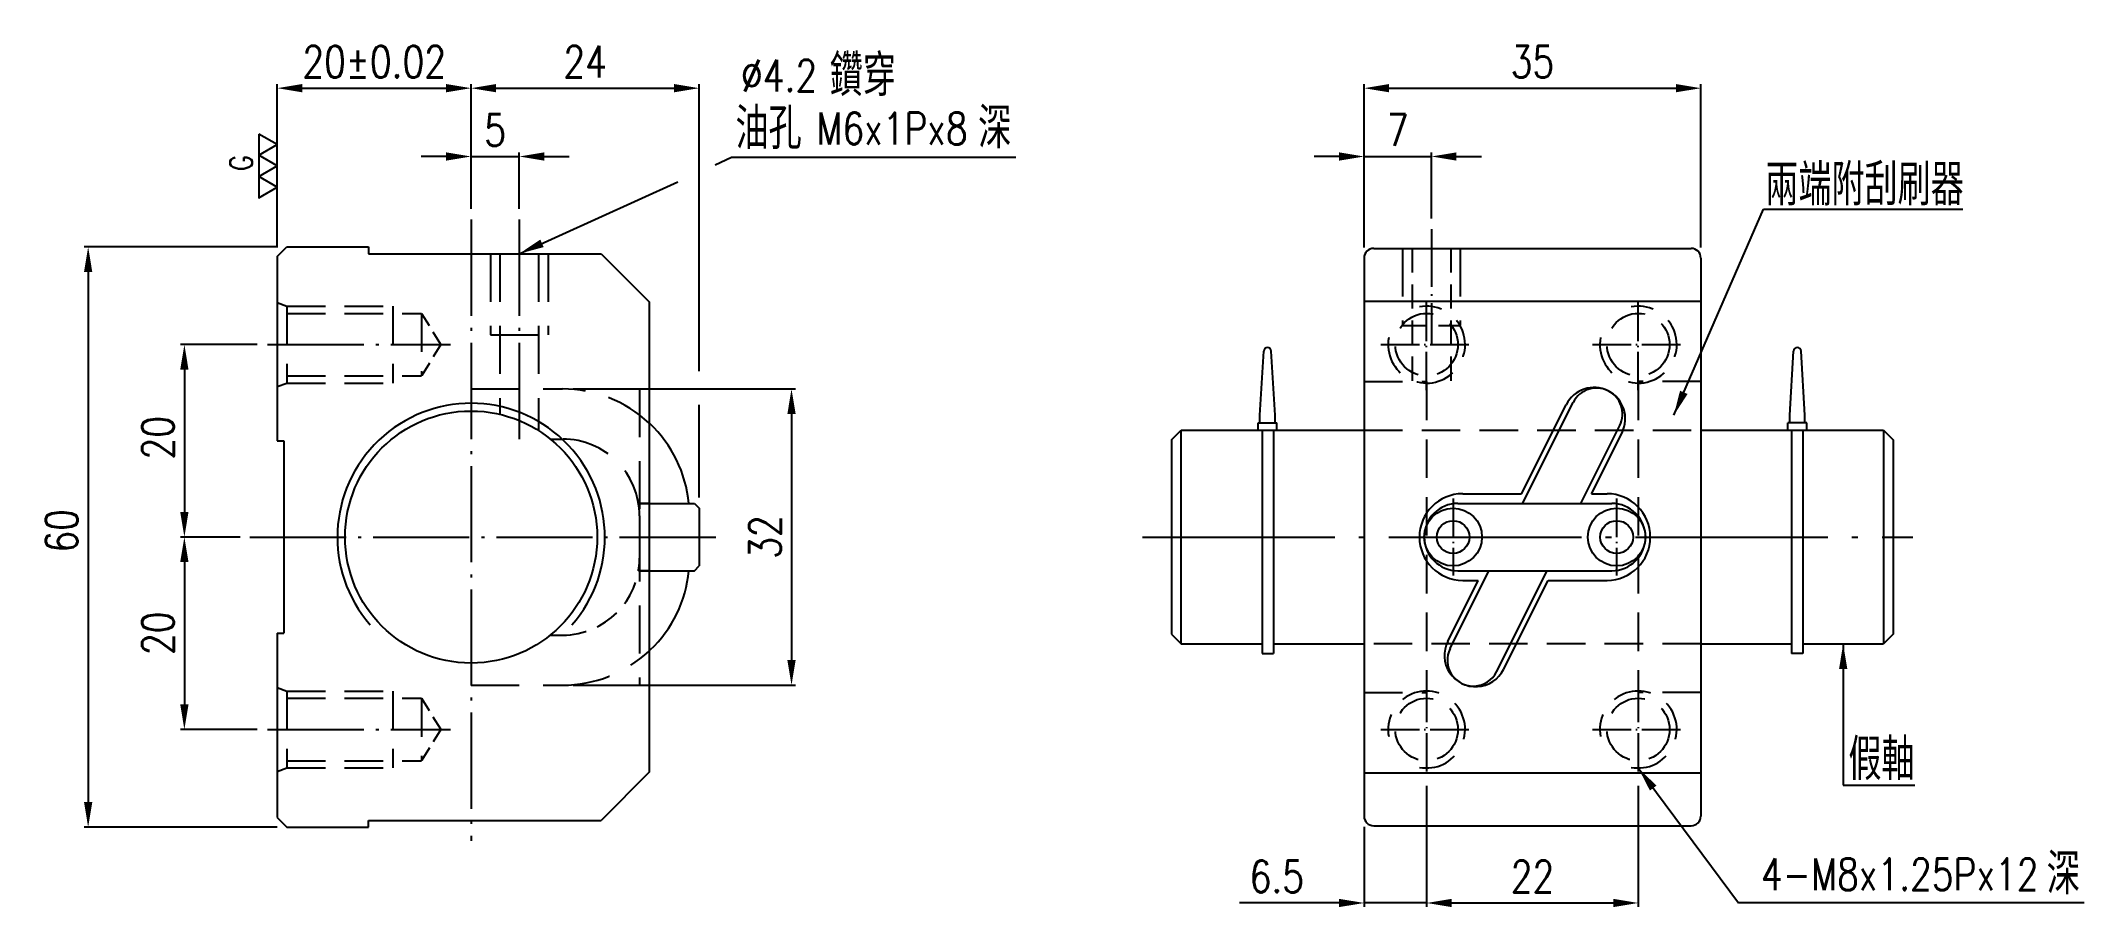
# Model space of a CAD drawing. Header units: millimetres. Extents: x 10452 to 10664, y -52 to 38.
import ezdxf
from ezdxf.enums import TextEntityAlignment as Align

# ---------------------------------------------------------------- set-up
doc = ezdxf.new("R2010")
doc.units = ezdxf.units.MM
doc.header["$LTSCALE"] = 10
doc.linetypes.add('C', pattern=[2.5625, 2, -0.25, 0.0625, -0.25])
doc.linetypes.add('H', pattern=[0.75, 0.5, -0.25])
doc.layers.get('0').update_dxf_attribs({"linetype": 'CONTINUOUS'})
doc.layers.get('DEFPOINTS').update_dxf_attribs({"linetype": 'CONTINUOUS'})
for name, color, linetype in [('03', 3, 'CONTINUOUS'), ('05', 5, 'H'), ('C', 1, 'C'), ('H', 5, 'H')]:
    doc.layers.add(name, color=color, linetype=linetype)
doc.layers.add('AM_5', color=3, linetype='CONTINUOUS', lineweight=25)
doc.styles.add('SIMPLEX', font='SIMPLEX.shx', dxfattribs={"width": 0.8, "bigfont": 'chineset.shx'})
doc.dimstyles.new('STANDARD$0', dxfattribs={"dimscale": 0, "dimtxt": 3.3, "dimasz": 2.6, "dimexe": 0.4, "dimexo": 1.1, "dimgap": 1.1, "dimtad": 1, "dimdec": 3, "dimrnd": 0.0005, "dimdsep": 46, "dimtxsty": 'SIMPLEX', "dimcen": 0, "dimclrd": 6, "dimclre": 6, "dimclrt": 3, "dimadec": 1, "dimazin": 2, "dimtp": -0.1, "dimtm": 0.2, "dimtfac": 1, "dimtdec": 3, "dimtmove": 2, "dimatfit": 3, "dimfxl": 0, "dimtvp": 0.790698, "dimarcsym": 0})
doc.dimstyles.new('STANDARD$7', dxfattribs={"dimscale": 0, "dimtxt": 3.3, "dimasz": 2.6, "dimexe": 0.4, "dimexo": 1.1, "dimgap": 1.1, "dimtad": 1, "dimdec": 3, "dimrnd": 0.0005, "dimdsep": 46, "dimtxsty": 'SIMPLEX', "dimcen": 0, "dimclrd": 6, "dimclre": 6, "dimclrt": 3, "dimadec": 1, "dimazin": 2, "dimtp": -0.1, "dimtm": 0.2, "dimtfac": 1, "dimtdec": 3, "dimtmove": 2, "dimatfit": 3, "dimfxl": 0, "dimtvp": 0.790698, "dimarcsym": 0})

# ---------------------------------------------------------------- blocks, each defined once
blk = doc.blocks.new('*D14')
at = {"layer": 'AM_5', "color": 6, "lineweight": -2}
for p, q in [((10595.76, -39.1), (10595.76, -51.68)), ((10589.26, -43.35), (10589.26, -51.68)), ((10586.66, -51.28), (10576.32, -51.28)), ((10595.76, -51.28), (10589.26, -51.28)), ((10598.36, -51.28), (10600.96, -51.28))]:
    blk.add_line(p, q, dxfattribs=at)
at = {"layer": 'AM_5', "color": 6}
for points in [[(10586.66, -50.85), (10586.66, -51.71), (10589.26, -51.28)], [(10598.36, -50.85), (10598.36, -51.71), (10595.76, -51.28)]]:
    blk.add_solid(points, dxfattribs=at)
at = {"layer": 'DEFPOINTS', "color": 0}
for p in [(10595.76, -38), (10589.26, -42.25), (10595.76, -51.28)]:
    blk.add_point(p, dxfattribs=at)
at = {"layer": 'AM_5', "color": 3, "insert": (10580.19, -48.53), "char_height": 3.3, "attachment_point": 5, "style": 'SIMPLEX'}
blk.add_mtext('6.5', dxfattribs=at)
blk = doc.blocks.new('*D15')
at = {"layer": 'AM_5', "color": 6, "lineweight": -2}
for p, q in [((10595.76, -40.1), (10595.76, -51.68)), ((10617.76, -39.1), (10617.76, -51.68)), ((10598.36, -51.28), (10615.16, -51.28))]:
    blk.add_line(p, q, dxfattribs=at)
at = {"layer": 'AM_5', "color": 6}
for points in [[(10598.36, -50.85), (10598.36, -51.71), (10595.76, -51.28)], [(10615.16, -50.85), (10615.16, -51.71), (10617.76, -51.28)]]:
    blk.add_solid(points, dxfattribs=at)
at = {"layer": 'DEFPOINTS', "color": 0}
for p in [(10617.76, -38), (10595.76, -39), (10617.76, -51.28)]:
    blk.add_point(p, dxfattribs=at)
at = {"layer": 'AM_5', "color": 3, "insert": (10606.76, -48.53), "char_height": 3.3, "attachment_point": 5, "style": 'SIMPLEX'}
blk.add_mtext('22', dxfattribs=at)
blk = doc.blocks.new('*D16')
at = {"layer": 'AM_5', "color": 6, "lineweight": -2}
for p, q in [((10474.2, 6.75), (10466.25, 6.75)), ((10466.65, 4.15), (10466.65, -10.65)), ((10472.35, -13.25), (10466.25, -13.25))]:
    blk.add_line(p, q, dxfattribs=at)
at = {"layer": 'AM_5', "color": 6}
for points in [[(10466.22, 4.15), (10467.08, 4.15), (10466.65, 6.75)], [(10466.22, -10.65), (10467.08, -10.65), (10466.65, -13.25)]]:
    blk.add_solid(points, dxfattribs=at)
at = {"layer": 'DEFPOINTS', "color": 0}
for p in [(10475.3, 6.75), (10466.65, -13.25), (10473.45, -13.25)]:
    blk.add_point(p, dxfattribs=at)
at = {"layer": 'AM_5', "color": 3, "insert": (10463.9, -2.93), "char_height": 3.3, "attachment_point": 5, "rotation": 90, "style": 'SIMPLEX'}
blk.add_mtext('20', dxfattribs=at)
blk = doc.blocks.new('*D17')
at = {"layer": 'AM_5', "color": 6, "lineweight": -2}
for p, q in [((10472.35, -13.25), (10466.25, -13.25)), ((10466.65, -15.85), (10466.65, -30.65)), ((10474.2, -33.25), (10466.25, -33.25))]:
    blk.add_line(p, q, dxfattribs=at)
at = {"layer": 'AM_5', "color": 6}
for points in [[(10466.22, -15.85), (10467.08, -15.85), (10466.65, -13.25)], [(10466.22, -30.65), (10467.08, -30.65), (10466.65, -33.25)]]:
    blk.add_solid(points, dxfattribs=at)
at = {"layer": 'DEFPOINTS', "color": 0}
for p in [(10473.45, -13.25), (10466.65, -33.25), (10475.3, -33.25)]:
    blk.add_point(p, dxfattribs=at)
at = {"layer": 'AM_5', "color": 3, "insert": (10463.9, -23.25), "char_height": 3.3, "attachment_point": 5, "rotation": 90, "style": 'SIMPLEX'}
blk.add_mtext('20', dxfattribs=at)
blk = doc.blocks.new('*D18')
at = {"layer": 'AM_5', "color": 6, "lineweight": -2}
for p, q in [((10476.3, 16.85), (10476.3, 33.8)), ((10478.9, 33.4), (10493.85, 33.4)), ((10496.45, 20.85), (10496.45, 33.8))]:
    blk.add_line(p, q, dxfattribs=at)
at = {"layer": 'AM_5', "color": 6}
for points in [[(10478.9, 33.83), (10478.9, 32.97), (10476.3, 33.4)], [(10493.85, 33.83), (10493.85, 32.97), (10496.45, 33.4)]]:
    blk.add_solid(points, dxfattribs=at)
at = {"layer": 'DEFPOINTS', "color": 0}
for p in [(10496.45, 33.4), (10496.45, 19.75), (10476.3, 15.75)]:
    blk.add_point(p, dxfattribs=at)
at = {"layer": 'AM_5', "color": 3, "insert": (10486.38, 36.15), "char_height": 3.3, "attachment_point": 5, "style": 'SIMPLEX'}
blk.add_mtext('20%%p0.02', dxfattribs=at)
blk = doc.blocks.new('*D19')
at = {"layer": 'AM_5', "color": 6, "lineweight": -2}
for p, q in [((10476.2, 16.9), (10456.25, 16.9)), ((10456.65, 14.3), (10456.65, -40.8)), ((10476.2, -43.4), (10456.25, -43.4))]:
    blk.add_line(p, q, dxfattribs=at)
at = {"layer": 'AM_5', "color": 6}
for points in [[(10456.22, 14.3), (10457.08, 14.3), (10456.65, 16.9)], [(10456.22, -40.8), (10457.08, -40.8), (10456.65, -43.4)]]:
    blk.add_solid(points, dxfattribs=at)
at = {"layer": 'DEFPOINTS', "color": 0}
for p in [(10477.3, 16.9), (10456.65, -43.4), (10477.3, -43.4)]:
    blk.add_point(p, dxfattribs=at)
at = {"layer": 'AM_5', "color": 3, "insert": (10453.9, -12.61), "char_height": 3.3, "attachment_point": 5, "rotation": 90, "style": 'SIMPLEX'}
blk.add_mtext('60', dxfattribs=at)
blk = doc.blocks.new('*D20')
at = {"layer": 'AM_5', "color": 6, "lineweight": -2}
for p, q in [((10496.45, 20.85), (10496.45, 33.8)), ((10499.05, 33.4), (10517.55, 33.4)), ((10520.15, 3.98), (10520.15, 33.8)), ((10520.15, -9.15), (10520.15, 0.49))]:
    blk.add_line(p, q, dxfattribs=at)
at = {"layer": 'AM_5', "color": 6}
for points in [[(10499.05, 33.83), (10499.05, 32.97), (10496.45, 33.4)], [(10517.55, 33.83), (10517.55, 32.97), (10520.15, 33.4)]]:
    blk.add_solid(points, dxfattribs=at)
at = {"layer": 'DEFPOINTS', "color": 0}
for p in [(10520.15, 33.4), (10496.45, 19.75), (10520.15, -10.25)]:
    blk.add_point(p, dxfattribs=at)
at = {"layer": 'AM_5', "color": 3, "insert": (10508.3, 36.15), "char_height": 3.3, "attachment_point": 5, "style": 'SIMPLEX'}
blk.add_mtext('24', dxfattribs=at)
blk = doc.blocks.new('*D21')
at = {"layer": 'AM_5', "color": 6, "lineweight": -2}
for p, q in [((10493.85, 26.3), (10491.25, 26.3)), ((10496.45, 20.85), (10496.45, 26.7)), ((10496.45, 26.3), (10501.45, 26.3)), ((10501.45, 20.85), (10501.45, 26.7)), ((10504.05, 26.3), (10506.65, 26.3))]:
    blk.add_line(p, q, dxfattribs=at)
at = {"layer": 'AM_5', "color": 6}
for points in [[(10493.85, 26.73), (10493.85, 25.87), (10496.45, 26.3)], [(10504.05, 26.73), (10504.05, 25.87), (10501.45, 26.3)]]:
    blk.add_solid(points, dxfattribs=at)
at = {"layer": 'DEFPOINTS', "color": 0}
for p in [(10501.45, 26.3), (10496.45, 19.75), (10501.45, 19.75)]:
    blk.add_point(p, dxfattribs=at)
at = {"layer": 'AM_5', "color": 3, "insert": (10498.95, 29.05), "char_height": 3.3, "attachment_point": 5, "style": 'SIMPLEX'}
blk.add_mtext('5', dxfattribs=at)
blk = doc.blocks.new('*D22')
at = {"layer": 'AM_5', "color": 6, "lineweight": -2}
for p, q in [((10586.66, 26.3), (10584.06, 26.3)), ((10589.26, 16.85), (10589.26, 26.7)), ((10589.26, 26.3), (10596.26, 26.3)), ((10596.26, 19.85), (10596.26, 26.7)), ((10598.86, 26.3), (10601.46, 26.3))]:
    blk.add_line(p, q, dxfattribs=at)
at = {"layer": 'AM_5', "color": 6}
for points in [[(10586.66, 26.73), (10586.66, 25.87), (10589.26, 26.3)], [(10598.86, 26.73), (10598.86, 25.87), (10596.26, 26.3)]]:
    blk.add_solid(points, dxfattribs=at)
at = {"layer": 'DEFPOINTS', "color": 0}
for p in [(10596.26, 26.3), (10596.26, 18.75), (10589.26, 15.75)]:
    blk.add_point(p, dxfattribs=at)
at = {"layer": 'AM_5', "color": 3, "insert": (10592.76, 29.05), "char_height": 3.3, "attachment_point": 5, "style": 'SIMPLEX'}
blk.add_mtext('7', dxfattribs=at)
blk = doc.blocks.new('*D23')
at = {"layer": 'AM_5', "color": 6, "lineweight": -2}
for p, q in [((10589.26, 16.85), (10589.26, 33.8)), ((10591.86, 33.4), (10621.66, 33.4)), ((10624.26, 16.85), (10624.26, 33.8))]:
    blk.add_line(p, q, dxfattribs=at)
at = {"layer": 'AM_5', "color": 6}
for points in [[(10591.86, 33.83), (10591.86, 32.97), (10589.26, 33.4)], [(10621.66, 33.83), (10621.66, 32.97), (10624.26, 33.4)]]:
    blk.add_solid(points, dxfattribs=at)
at = {"layer": 'DEFPOINTS', "color": 0}
for p in [(10624.26, 33.4), (10589.26, 15.75), (10624.26, 15.75)]:
    blk.add_point(p, dxfattribs=at)
at = {"layer": 'AM_5', "color": 3, "insert": (10606.76, 36.15), "char_height": 3.3, "attachment_point": 5, "style": 'SIMPLEX'}
blk.add_mtext('35', dxfattribs=at)
blk = doc.blocks.new('*D25')
at = {"color": 6, "lineweight": -2}
for p, q in [((10507.05, 2.14), (10530.15, 2.14)), ((10529.75, -0.46), (10529.75, -26.04)), ((10507.05, -28.64), (10530.15, -28.64))]:
    blk.add_line(p, q, dxfattribs=at)
at = {"color": 6}
for points in [[(10529.32, -0.46), (10530.18, -0.46), (10529.75, 2.14)], [(10529.32, -26.04), (10530.18, -26.04), (10529.75, -28.64)]]:
    blk.add_solid(points, dxfattribs=at)
at = {"layer": 'DEFPOINTS', "color": 0}
for p in [(10505.95, 2.14), (10505.95, -28.64), (10529.75, -28.64)]:
    blk.add_point(p, dxfattribs=at)
at = {"color": 3, "insert": (10527, -13.25), "char_height": 3.3, "attachment_point": 5, "rotation": 90, "style": 'SIMPLEX'}
blk.add_mtext('32', dxfattribs=at)

msp = doc.modelspace()

# ---------------------------------------------------------------- linework, layer by layer
at = {"color": 6}
for p, q in [((10521.8095, 25.4469), (10523.506, 26.2177)), ((10523.506, 26.2177), (10553.0707, 26.2177)), ((10664.0925, -51.279), (10628.1644, -51.279))]:
    msp.add_line(p, q, dxfattribs=at)
for p, q in [((10476.3015, 15.8984), (10477.3015, 16.8984)), ((10476.3015, 15.8984), (10476.3015, -3.2516)), ((10477.3015, 16.8984), (10485.8015, 16.8984)), ((10485.8015, 16.8984), (10485.8015, 16.1984)), ((10485.8015, 16.1984), (10509.9515, 16.1984)), ((10509.9515, 16.1984), (10514.9515, 11.1984)), ((10589.2563, 15.7484), (10589.2563, -42.2516)), ((10590.2563, 16.7484), (10623.2563, 16.7484)), ((10624.2563, 15.7484), (10624.2563, -42.2516)), ((10514.9515, 11.1984), (10514.9515, -37.7016)), ((10589.2563, 11.2484), (10624.2563, 11.2484)), ((10578.4398, -0.5918), (10578.8321, 6.0756)), ((10580.0074, -0.5918), (10579.6151, 6.0756)), ((10633.5052, -0.5918), (10633.8976, 6.0756)), ((10635.0729, -0.5918), (10634.6805, 6.0756)), ((10605.6239, -8.7516), (10610.2538, 0.5008)), ((10578.2438, -1.3756), (10580.2034, -1.3756)), ((10578.2438, -2.1594), (10578.2438, -1.3756)), ((10578.4398, -1.3756), (10578.4398, -0.5918)), ((10580.0074, -1.3756), (10580.0074, -0.5918)), ((10580.2034, -2.1594), (10580.2034, -1.3756)), ((10635.2688, -1.3756), (10633.3093, -1.3756)), ((10633.3093, -2.1594), (10633.3093, -1.3756)), ((10633.5052, -1.3756), (10633.5052, -0.5918)), ((10635.0729, -1.3756), (10635.0729, -0.5918)), ((10635.2688, -2.1594), (10635.2688, -1.3756)), ((10476.3015, -3.2516), (10477.0015, -3.2516)), ((10477.0015, -3.2516), (10477.0015, -23.2516)), ((10569.2563, -3.1516), (10570.2563, -2.1516)), ((10569.2563, -3.1516), (10569.2563, -23.3516)), ((10570.2563, -2.1516), (10589.2563, -2.1516)), ((10570.2563, -24.3516), (10570.2563, -2.1516)), ((10578.6685, -2.1594), (10578.6685, -25.3575)), ((10579.8442, -2.1594), (10579.8442, -25.3575)), ((10612.8923, -8.7516), (10616.0666, -2.4079)), ((10624.2563, -2.1516), (10643.2563, -2.1516)), ((10633.6685, -2.1594), (10633.6685, -25.3575)), ((10634.8442, -2.1594), (10634.8442, -25.3575)), ((10643.2563, -2.1516), (10644.2563, -3.1516)), ((10643.2563, -2.1516), (10643.2563, -24.3516)), ((10644.2563, -3.1516), (10644.2563, -23.3516)), ((10514.9515, -9.7516), (10519.6515, -9.7516)), ((10519.6515, -9.7516), (10520.1515, -10.2516)), ((10520.1515, -10.2516), (10520.1515, -16.2516)), ((10599.0063, -9.7516), (10615.0063, -9.7516)), ((10599.5063, -8.7516), (10605.6239, -8.7516)), ((10612.8923, -8.7516), (10614.5063, -8.7516)), ((10514.9515, -16.7516), (10519.6515, -16.7516)), ((10519.6515, -16.7516), (10520.1515, -16.2516)), ((10599.0063, -16.7516), (10615.0063, -16.7516)), ((10597.946, -24.0954), (10601.1204, -17.7516)), ((10599.5063, -17.7516), (10601.1204, -17.7516)), ((10603.7589, -27.0041), (10608.3887, -17.7516)), ((10608.3887, -17.7516), (10614.5063, -17.7516)), ((10476.3015, -23.2516), (10476.3015, -42.4016)), ((10476.3015, -23.2516), (10477.0015, -23.2516)), ((10569.2563, -23.3516), (10570.2563, -24.3516)), ((10644.2563, -23.3516), (10643.2563, -24.3516)), ((10570.2563, -24.3516), (10578.6685, -24.3516)), ((10578.6685, -25.3575), (10579.8442, -25.3575)), ((10579.8442, -24.3516), (10589.2563, -24.3516)), ((10624.2563, -24.3516), (10633.6685, -24.3516)), ((10634.8442, -25.3575), (10633.6685, -25.3575)), ((10634.8442, -24.3516), (10643.2563, -24.3516)), ((10514.9515, -37.7016), (10509.9515, -42.7016)), ((10589.2563, -37.7516), (10624.2563, -37.7516)), ((10476.3015, -42.4016), (10477.3015, -43.4016)), ((10477.3015, -43.4016), (10485.8015, -43.4016)), ((10485.8015, -43.4016), (10485.8015, -42.7016)), ((10485.8015, -42.7016), (10509.9515, -42.7016)), ((10590.2563, -43.2516), (10623.2563, -43.2516))]:
    msp.add_line(p, q)
at = {"color": 4}
for p, q in [((10605.7385, -9.7516), (10610.9917, 0.7466)), ((10611.7769, -9.7516), (10615.8209, -1.6699)), ((10598.1917, -24.8334), (10602.2358, -16.7516)), ((10603.0209, -27.2499), (10608.2741, -16.7516))]:
    msp.add_line(p, q, dxfattribs=at)
at = {"color": 6, "linetype": 'ByBlock'}
for p, q in [((10472.4515, -13.2516), (10470.5544, -13.2516)), ((10476.3015, -43.4016), (10456.4416, -43.4016))]:
    msp.add_line(p, q, dxfattribs=at)
at = {"color": 3}
for points in [[(10474.3905, 28.635), (10474.3905, 26.4283), (10476.3015, 27.5316)], [(10474.3905, 26.4283), (10474.3905, 24.2216), (10476.3015, 25.3249)], [(10474.3905, 24.2216), (10474.3905, 22.0149), (10476.3015, 23.1182)]]:
    msp.add_lwpolyline(points, close=True, dxfattribs=at)
for centre, radius in [((10496.4515, -13.2516), 13.1), ((10598.5063, -13.2516), 3), ((10615.5063, -13.2516), 3), ((10598.5063, -13.2516), 1.7), ((10615.5063, -13.2516), 1.7)]:
    msp.add_circle(centre, radius)
for centre, radius, start, end in [((10590.2563, 15.7484), 1, 90, 180), ((10623.2563, 15.7484), 1, 0, 90), ((10579.2236, 6.0568), 0.3919, 2.753997, 177.246003), ((10634.289, 6.0568), 0.3919, 2.753997, 177.246003), ((10613.1602, -0.9535), 3.25, 333.417033, 153.417033), ((10505.9515, -11.0616), 13.2, 5.695548, 46.642371), ((10599.5063, -13.2516), 4.5, 90, 270), ((10599.0063, -13.2516), 3.5, 90, 270), ((10614.5063, -13.2516), 4.5, 270, 90), ((10615.0063, -13.2516), 3.5, 270, 90), ((10505.9515, -15.4416), 13.2, 313.732197, 354.304452), ((10600.8524, -25.5498), 3.25, 153.417033, 333.417033), ((10590.2563, -42.2516), 1, 180, 270), ((10623.2563, -42.2516), 1, 270, 0)]:
    msp.add_arc(centre, radius, start, end)
at = {"color": 4}
for centre, radius, start, end in [((10613.4063, -0.4616), 2.7, 333.417033, 153.417033), ((10496.4515, -13.2516), 13.9, 318.894585, 220.951039), ((10600.6063, -26.0416), 2.7, 153.417033, 333.417033)]:
    msp.add_arc(centre, radius, start, end, dxfattribs=at)
at = {"layer": '05'}
for p, q in [((10513.9515, 2.1384), (10514.9515, 2.1384)), ((10514.9515, -9.7516), (10513.9515, -9.7516)), ((10514.9515, -16.7516), (10513.9515, -16.7516)), ((10513.9515, -28.6416), (10514.9515, -28.6416))]:
    msp.add_line(p, q, dxfattribs=at)
at = {"layer": 'C', "ltscale": 0.5}
for p, q in [((10496.4515, 19.7484), (10496.4515, -44.8154)), ((10501.4515, 19.7484), (10501.4515, -3.6451)), ((10475.3015, 6.7484), (10494.3015, 6.7484)), ((10473.4515, -13.2516), (10522.5289, -13.2516)), ((10475.3015, -33.2516), (10494.3015, -33.2516))]:
    msp.add_line(p, q, dxfattribs=at)
at = {"layer": 'C', "ltscale": 0.3}
msp.add_line((10596.2563, 18.7484), (10596.2563, 6.7484), dxfattribs=at)
at = {"layer": 'C', "ltscale": 0.2}
for p, q in [((10595.7563, 1.9984), (10595.7563, 11.4984)), ((10617.7563, 1.9984), (10617.7563, 11.4984)), ((10591.0063, 6.7484), (10600.5063, 6.7484)), ((10613.0063, 6.7484), (10622.5063, 6.7484)), ((10598.5063, -9.2516), (10598.5063, -17.2516)), ((10615.5063, -9.2516), (10615.5063, -17.2516)), ((10595.7563, -28.5016), (10595.7563, -38.0016)), ((10617.7563, -28.5016), (10617.7563, -38.0016)), ((10591.0063, -33.2516), (10600.5063, -33.2516)), ((10613.0063, -33.2516), (10622.5063, -33.2516))]:
    msp.add_line(p, q, dxfattribs=at)
at = {"layer": 'C'}
msp.add_line((10566.2137, -13.2516), (10646.2874, -13.2516), dxfattribs=at)
at = {"layer": 'DEFPOINTS', "color": 0, "linetype": 'ByBlock'}
for p in [(10596.2563, 18.7484), (10477.3015, 16.8984), (10589.2563, 15.7484), (10473.4515, -13.2516), (10477.3015, -43.4016)]:
    msp.add_point(p, dxfattribs=at)
at = {"layer": 'H'}
for p, q in [((10498.4515, 16.1984), (10498.4515, 7.7484)), ((10499.4515, 16.1984), (10499.4515, -0.4998)), ((10503.4515, 16.1984), (10503.4515, -2.1787)), ((10504.4515, 16.1984), (10504.4515, 7.7484)), ((10593.2563, 16.7484), (10593.2563, 8.7484)), ((10599.2563, 16.7484), (10599.2563, 8.7484)), ((10498.4515, 7.7484), (10504.4515, 7.7484)), ((10496.4515, 2.1384), (10505.9515, 2.1384)), ((10513.9515, 2.1384), (10513.9515, -28.6416)), ((10513.9515, 2.1384), (10514.9515, 2.1384)), ((10504.684, -3.0616), (10505.9515, -3.0616)), ((10504.684, -23.4416), (10505.9515, -23.4416)), ((10496.4515, -28.6416), (10505.9515, -28.6416)), ((10513.9515, -28.6416), (10514.9515, -28.6416))]:
    msp.add_line(p, q, dxfattribs=at)
at = {"layer": 'H', "ltscale": 0.5}
for p, q in [((10594.2563, 16.7484), (10594.2563, 2.8984)), ((10598.2563, 16.7484), (10598.2563, 2.8984)), ((10593.2563, 8.7484), (10599.2563, 8.7484)), ((10513.8435, -9.7516), (10514.9515, -9.7516)), ((10513.9515, -11.0616), (10513.9515, -15.4416)), ((10513.8435, -16.7516), (10514.9515, -16.7516))]:
    msp.add_line(p, q, dxfattribs=at)
at = {"layer": 'H', "ltscale": 0.8}
for p, q in [((10476.3015, 11.1123), (10477.3015, 10.7484)), ((10477.3015, 10.7484), (10488.3015, 10.7484)), ((10477.3015, 10.7484), (10477.3015, 2.7484)), ((10488.3015, 10.7484), (10488.3015, 2.7484)), ((10477.3015, 9.9984), (10491.3015, 9.9984)), ((10491.3015, 9.9984), (10491.3015, 3.4984)), ((10476.3015, 2.3844), (10477.3015, 2.7484)), ((10477.3015, 3.4984), (10491.3015, 3.4984)), ((10477.3015, 2.7484), (10488.3015, 2.7484)), ((10589.2563, 2.8984), (10595.7563, 2.8984)), ((10595.7563, 2.8984), (10595.7563, -29.4016)), ((10617.7563, 2.8984), (10617.7563, -29.4016)), ((10624.2563, 2.8984), (10617.7563, 2.8984)), ((10589.2563, -2.1516), (10624.2563, -2.1516)), ((10624.2563, -24.3516), (10589.2563, -24.3516)), ((10476.3015, -28.8877), (10477.3015, -29.2516)), ((10477.3015, -29.2516), (10488.3015, -29.2516)), ((10477.3015, -29.2516), (10477.3015, -37.2516)), ((10488.3015, -29.2516), (10488.3015, -37.2516)), ((10589.2563, -29.4016), (10595.7563, -29.4016)), ((10624.2563, -29.4016), (10617.7563, -29.4016)), ((10477.3015, -30.0016), (10491.3015, -30.0016)), ((10491.3015, -30.0016), (10491.3015, -36.5016)), ((10476.3015, -37.6156), (10477.3015, -37.2516)), ((10477.3015, -36.5016), (10491.3015, -36.5016)), ((10477.3015, -37.2516), (10488.3015, -37.2516))]:
    msp.add_line(p, q, dxfattribs=at)
at = {"layer": 'H', "ltscale": 0.3}
for p, q in [((10491.3015, 9.9984), (10493.3015, 6.7484)), ((10493.3015, 6.7484), (10491.3015, 3.4984)), ((10491.3015, -30.0016), (10493.3015, -33.2516)), ((10493.3015, -33.2516), (10491.3015, -36.5016))]:
    msp.add_line(p, q, dxfattribs=at)
at = {"layer": 'H', "ltscale": 0.8}
for centre in [(10595.7563, 6.7484), (10617.7563, 6.7484), (10595.7563, -33.2516), (10617.7563, -33.2516)]:
    msp.add_circle(centre, 3.25, dxfattribs=at)
for centre, start, end in [((10595.7563, 6.7484), 169.531574, 100.588597), ((10617.7563, 6.7484), 169.531574, 100.588597), ((10595.7563, -33.2516), 259.411403, 190.468426), ((10617.7563, -33.2516), 259.411403, 190.468426)]:
    msp.add_arc(centre, 4, start, end, dxfattribs=at)
at = {"layer": 'H'}
for centre, radius, start, end in [((10505.9515, -11.0616), 13.2, 47.014114, 90), ((10505.9515, -11.0616), 8, 0, 90), ((10505.9515, -15.4416), 13.2, 270, 312.985886)]:
    msp.add_arc(centre, radius, start, end, dxfattribs=at)
at = {"layer": 'H', "ltscale": 0.5}
msp.add_arc((10505.9515, -15.4416), 8, 270, 360, dxfattribs=at)

# ---------------------------------------------------------------- texts
at = {"color": 3, "style": 'SIMPLEX', "width": 0.8}
for s, p in [('油孔', (10523.9231, 27.0706)), ('深', (10549.1462, 27.1307)), ('深', (10660.2066, -50.3825))]:
    msp.add_text(s, height=4.3, dxfattribs=at).set_placement(p)
msp.add_text('G', height=2.3014, rotation=90, dxfattribs=at).set_placement((10472.5443, 24.7922), align=Align.MIDDLE_LEFT)
msp.add_text('假軸', height=4.3, dxfattribs=at).set_placement((10643.0352, -36.1388), align=Align.MIDDLE)
at = {"color": 3, "style": 'SIMPLEX'}
for s, insert, char_height, attachment_point in [('%%c4.2', (10532.4186, 34.7065), 3.3, 6), ('鑽穿 ', (10533.7233, 32.573), 4.3, 7), ('M6x1Px8', (10548.0583, 29.206), 3.3, 6), ('兩端附刮刷器', (10630.9524, 21.2009), 4.3, 7), ('4-M8x1.25Px12', (10659.351, -48.299), 3.3, 6)]:
    msp.add_mtext(s, dxfattribs=dict(at, insert=insert, char_height=char_height, attachment_point=attachment_point))

# ---------------------------------------------------------------- dimensions: what is measured, and where the dimension line sits
dim = msp.add_linear_dim(base=(10529.749, -28.6416), p1=(10505.9515, 2.1384), p2=(10505.9515, -28.6416), angle=90, text='32', dimstyle='STANDARD$0', override={"dimscale": 1, "dimrnd": 0, "dimadec": 3, "dimtmove": 0, "dimarcsym": 1})
dim.commit()
dim.dimension.update_dxf_attribs({"geometry": '*D25', "text_midpoint": (10526.999, -13.2516)})
at = {"layer": 'AM_5'}
dim = msp.add_linear_dim(base=(10496.4515, 33.4015), p1=(10476.3015, 15.7484), p2=(10496.4515, 19.7484), text='20%%p0.02', dimstyle='STANDARD$0', override={"dimscale": 1, "dimrnd": 0, "dimadec": 3, "dimtmove": 0, "dimarcsym": 1}, dxfattribs=at)
dim.commit()
dim.dimension.update_dxf_attribs({"geometry": '*D18', "text_midpoint": (10486.3765, 33.4015), "dimtype": 160})
dim = msp.add_linear_dim(base=(10520.1515, 33.4015), p1=(10496.4515, 19.7484), p2=(10520.1515, -10.2516), text='24', dimstyle='STANDARD$0', override={"dimscale": 1, "dimrnd": 0, "dimadec": 3, "dimtmove": 0, "dimarcsym": 1}, dxfattribs=at)
dim.commit()
dim.dimension.update_dxf_attribs({"geometry": '*D20', "text_midpoint": (10508.3015, 36.1515)})
for base, p1, p2, picture, middle in [((10624.2563, 33.4015), (10589.2563, 15.7484), (10624.2563, 15.7484), '*D23', (10606.7563, 36.1515)), ((10501.4515, 26.3), (10496.4515, 19.7484), (10501.4515, 19.7484), '*D21', (10498.9515, 29.05)), ((10596.2563, 26.3), (10589.2563, 15.7484), (10596.2563, 18.7484), '*D22', (10592.7563, 29.05)), ((10617.7563, -51.279), (10595.7563, -39.0016), (10617.7563, -38.0016), '*D15', (10606.7563, -48.529))]:
    dim = msp.add_linear_dim(base=base, p1=p1, p2=p2, dimstyle='STANDARD$0', override={"dimscale": 1, "dimrnd": 0, "dimadec": 3, "dimtmove": 0, "dimarcsym": 1}, dxfattribs=at)
    dim.commit()
    dim.dimension.update_dxf_attribs({"geometry": picture, "text_midpoint": middle})
dim = msp.add_linear_dim(base=(10456.6507, -43.4016), p1=(10477.3015, 16.8984), p2=(10477.3015, -43.4016), angle=90, text='60', dimstyle='STANDARD$0', override={"dimscale": 1, "dimrnd": 0, "dimadec": 3, "dimtmove": 0, "dimarcsym": 1}, dxfattribs=at)
dim.commit()
dim.dimension.update_dxf_attribs({"geometry": '*D19', "text_midpoint": (10456.6507, -12.607), "dimtype": 160})
for base, p1, p2, picture, middle in [((10466.6507, -13.2516), (10475.3015, 6.7484), (10473.4515, -13.2516), '*D16', (10466.6507, -2.9345)), ((10466.6507, -33.2516), (10473.4515, -13.2516), (10475.3015, -33.2516), '*D17', (10466.6507, -23.2516))]:
    dim = msp.add_linear_dim(base=base, p1=p1, p2=p2, angle=90, dimstyle='STANDARD$0', override={"dimscale": 1, "dimrnd": 0, "dimadec": 3, "dimtmove": 0, "dimarcsym": 1}, dxfattribs=at)
    dim.commit()
    dim.dimension.update_dxf_attribs({"geometry": picture, "text_midpoint": middle, "dimtype": 160})
dim = msp.add_linear_dim(base=(10595.7563, -51.279), p1=(10589.2563, -42.2516), p2=(10595.7563, -38.0016), dimstyle='STANDARD$0', override={"dimscale": 1, "dimrnd": 0, "dimadec": 3, "dimtmove": 0, "dimarcsym": 1}, dxfattribs=at)
dim.commit()
dim.dimension.update_dxf_attribs({"geometry": '*D14', "text_midpoint": (10580.1906, -51.279), "dimtype": 160})

# ---------------------------------------------------------------- leaders
for points in [[(10501.4515, 16.1984), (10517.9265, 23.6829)], [(10639.0503, -24.3516), (10639.0503, -39.0224), (10646.4874, -39.0224)], [(10617.7563, -37.2516), (10628.1644, -51.279)]]:
    msp.add_leader(points, dimstyle='STANDARD$7', override={"dimscale": 1, "dimgap": 1.1, "dimtad": 0, "dimrnd": 0, "dimadec": 3, "dimtmove": 0, "dimarcsym": 1})
at = {"layer": '03'}
msp.add_leader([(10621.4474, -0.5969), (10630.7812, 20.8177), (10651.4908, 20.8177)], dimstyle='STANDARD$7', override={"dimscale": 1, "dimgap": 1.2, "dimtad": 0}, dxfattribs=at)

doc.saveas('drawing.dxf')
